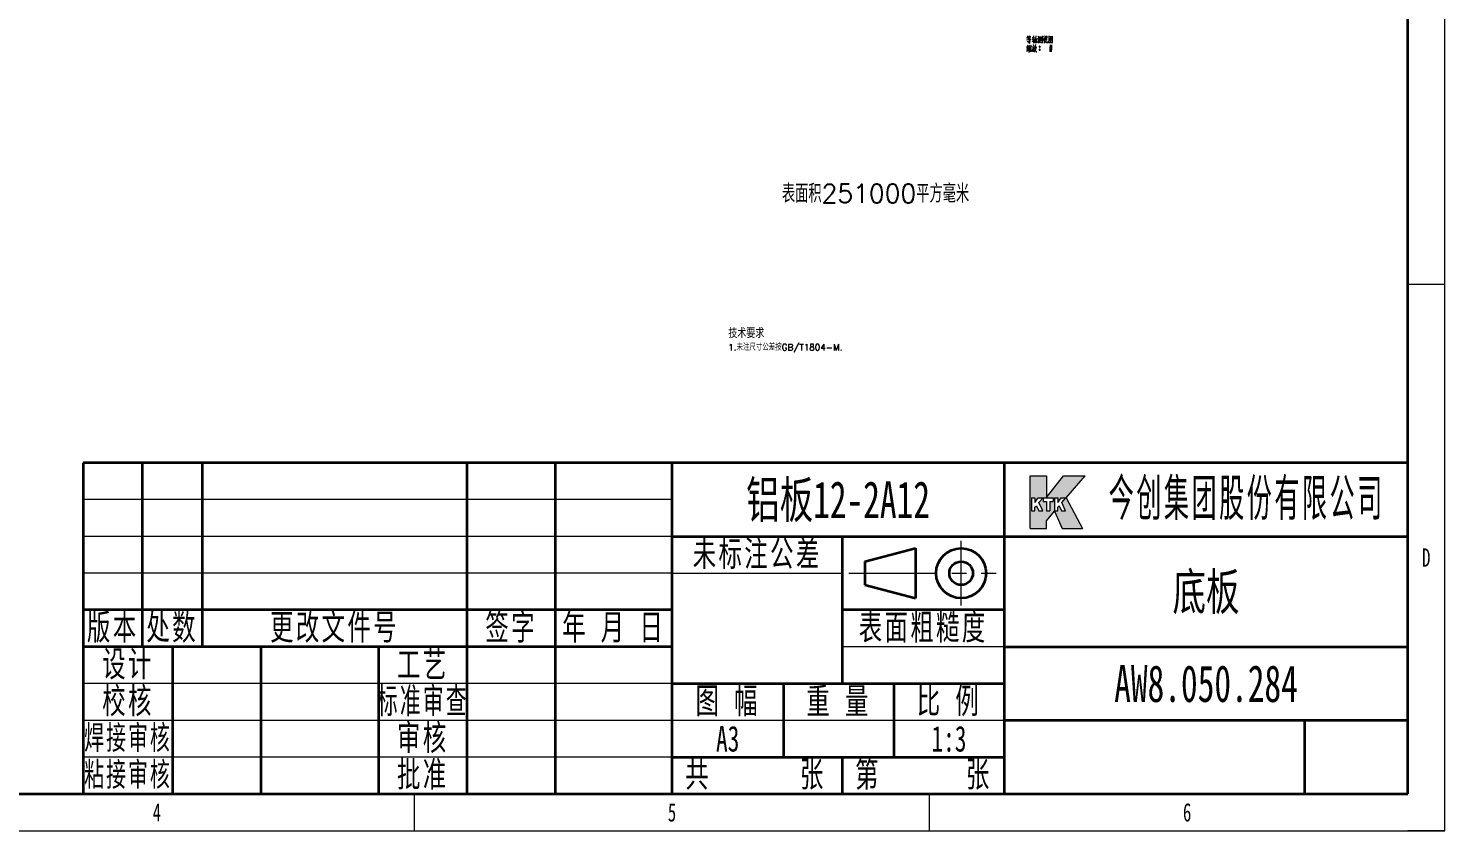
# Model space of a CAD drawing. Header units: millimetres. Extents: x -631 to 3210, y -446 to 2288.
# Drawn here: x 1343 to 1920, y 1396 to 1724 of the extents above; entities that cross this region are included whole.
import ezdxf
from ezdxf.enums import TextEntityAlignment as Align

# ---------------------------------------------------------------- set-up
doc = ezdxf.new("R2010")
doc.units = ezdxf.units.MM
doc.linetypes.add('点画线', pattern=[18, 12, -2, 2, -2])
doc.layers.get('0').update_dxf_attribs({"lineweight": 18})
for name, color, linetype, lineweight in [('中心线层', 1, '点画线', 18), ('尺寸线层', 3, 'Continuous', 18), ('文本层', 3, 'Continuous', 18), ('粗实线层', 7, 'Continuous', 35), ('细实线层', 7, 'Continuous', 18), ('细线0层', 255, 'Continuous', 18)]:
    doc.layers.add(name, color=color, linetype=linetype, lineweight=lineweight)
doc.styles.add('_CAXA_TXTSTYLE_OVERRID_1', font='', dxfattribs={"width": 0.667, "height": 3.5})
doc.styles.get("Standard").update_dxf_attribs({"font": 'txt.shx', "bigfont": 'gbcbig.shx'})
doc.styles.add('标准', font='', dxfattribs={"width": 0.667})
doc.styles.get('_CAXA_TXTSTYLE_OVERRID_1').set_extended_font_data('仿宋')
doc.styles.get('标准').set_extended_font_data('宋体')

# ---------------------------------------------------------------- blocks, each defined once
blk = doc.blocks.new('*X2')
at = {"layer": '粗实线层'}
for p, q in [((205, -143.5), (205, 143.5)), ((-185, -143.5), (205, -143.5))]:
    blk.add_line(p, q, dxfattribs=at)
at = {"layer": '细实线层'}
for p, q in [((210, -148.5), (210, 148.5)), ((210, -74.25), (205, -74.25)), ((70, -148.5), (70, -143.5)), ((140, -148.5), (140, -143.5)), ((210, -148.5), (210, -143.5)), ((-210, -148.5), (210, -148.5)), ((210, -148.5), (205, -148.5))]:
    blk.add_line(p, q, dxfattribs=at)
at = {"layer": '尺寸线层', "style": '标准'}
for tag, height, width, p in [('T1', 2.5, 0.667, (-175, 146)), ('T2', 2.5, 0.667, (-105, 146)), ('T3', 2.5, 0.667, (-35, 146)), ('T4', 2.5, 0.667, (35, 146)), ('T5', 2.5, 0.667, (105, 146)), ('T6', 2.5, 0.667, (175, 146)), ('R1', 2.5, 0.667, (207.5, 111.38)), ('SQE', 3.5, 0.667, (-188.18, 80.99)), ('试制车间', 3.5, 0.28375, (-188.18, 73.99)), ('涂装车间（装配）', 3.5, 0.147264, (-188.18, 66.99)), ('涂装车间（涂装）', 3.5, 0.147264, (-188.18, 59.99)), ('国际内装车间', 3.5, 0.189302, (-188.18, 52.99)), ('地铁复合车间', 3.5, 0.186278, (-188.18, 46.02)), ('屏蔽门车间', 3.5, 0.225254, (-188.18, 39.14)), ('R2', 2.5, 0.667, (207.5, 37.12)), ('电器车间', 3.5, 0.292284, (-188.18, 32.21)), ('玻璃钢车间', 3.5, 0.225603, (-188.18, 25.29)), ('城轨内装车间', 3.5, 0.186278, (-188.18, 18.29)), ('不锈钢箱体车间', 3.5, 0.15932, (-188.18, 11.29)), ('门系统总装车间', 3.5, 0.161527, (-188.18, 4.29)), ('座椅厨房车间', 3.5, 0.186516, (-188.18, -2.71)), ('碳钢车间', 3.5, 0.28375, (-188.18, -9.71)), ('铝不锈钢车间', 3.5, 0.186397, (-188.18, -16.71)), ('风挡车间', 3.5, 0.284026, (-188.18, -23.71)), ('风道车间', 3.5, 0.284026, (-188.18, -30.71)), ('动车内装车间', 3.5, 0.186397, (-188.18, -37.71)), ('R3', 2.5, 0.667, (207.5, -37.12)), ('采购部', 3.5, 0.378308, (-188.18, -44.71)), ('检修服务部', 3.5, 0.223014, (-188.18, -51.71)), ('品管部', 3.5, 0.389426, (-188.18, -58.71)), ('生产保障部', 3.5, 0.223356, (-188.18, -65.71)), ('工业化部', 3.5, 0.281557, (-188.18, -72.71)), ('研发部', 3.5, 0.3788, (-188.18, -79.71)), ('旧底图总号', 3, 0.667, (-197.5, -100.5)), ('底图总号', 3, 0.667, (-197.5, -113.5)), ('R4', 2.5, 0.667, (207.5, -111.38)), ('签字', 3, 0.667, (-197.5, -126.5)), ('日期', 3, 0.667, (-197.5, -139.5)), ('B1', 2.5, 0.667, (-175, -146)), ('B2', 2.5, 0.667, (-105, -146)), ('B3', 2.5, 0.667, (-35, -146)), ('B4', 2.5, 0.667, (35, -146)), ('B5', 2.5, 0.667, (105, -146)), ('B6', 2.5, 0.667, (175, -146))]:
    blk.add_attdef(tag, text='', height=height, dxfattribs=dict(at, width=width)).set_placement(p, align=Align.MIDDLE_CENTER)
at = {"layer": '尺寸线层', "style": '标准', "width": 0.667}
blk.add_attdef('图号', text='', height=5.33, rotation=180, dxfattribs=at).set_placement((-160, 138.5), align=Align.MIDDLE_CENTER)
blk = doc.blocks.new('*X3')
at = {"layer": '粗实线层'}
h = blk.add_hatch(color=150, dxfattribs=at)
h.paths.add_polyline_path([(-51.35, 36.06), (-51.35, 40.67), (-51.35, 43.23), (-49.09, 43.23), (-49.09, 40.29), (-46.81, 43.23), (-43.85, 43.23), (-46.43, 40.25), (-44.22, 36.08), (-46.97, 36.08), (-48.02, 38.42), (-49.13, 37.14), (-49.13, 36.06)], flags=0)
h.paths.add_polyline_path([(-50.68, 39.59), (-50.67, 39.61), (-50.23, 40.23), (-49.58, 40.23), (-50.13, 39.6), (-49.61, 38.49), (-50.17, 38.49), (-50.49, 39.18), (-50.68, 38.97), (-50.68, 38.49), (-51.13, 38.49), (-51.13, 39.61), (-51.13, 40.23), (-50.68, 40.23), (-50.68, 39.61)], flags=0)
h.paths.add_polyline_path([(-49.12, 38.49), (-49.12, 39.61), (-49.12, 39.76), (-49.55, 39.76), (-49.55, 40.23), (-48.19, 40.23), (-48.19, 39.76), (-48.65, 39.76), (-48.65, 38.49)], flags=0)
h.paths.add_polyline_path([(-48.03, 38.49), (-48.03, 39.53), (-48.03, 40.23), (-47.58, 40.23), (-47.58, 39.59), (-47.13, 40.23), (-46.48, 40.23), (-47.03, 39.6), (-46.51, 38.49), (-47.07, 38.49), (-47.39, 39.18), (-47.58, 38.97), (-47.58, 38.49)], flags=0)
at = {"layer": '中心线层'}
for p, q in [((-60.71, 25.6), (-60.71, 34.4)), ((-75.97, 30), (-55.97, 30))]:
    blk.add_line(p, q, dxfattribs=at)
at = {"layer": '尺寸线层'}
for p, q in [((-100, 40), (-180, 40)), ((-100, 35), (-180, 35)), ((-100, 30), (-180, 30)), ((-100, 15), (-180, 15)), ((-54.87, 10), (-180, 10)), ((-100, 5), (-180, 5))]:
    blk.add_line(p, q, dxfattribs=at)
at = {"layer": '文本层', "color": 150}
for p, q in [((-51.35, 36.06), (-51.35, 43.23)), ((-51.35, 43.23), (-49.09, 43.23)), ((-49.09, 43.23), (-49.09, 40.29)), ((-49.09, 40.29), (-46.81, 43.23)), ((-46.81, 43.23), (-43.85, 43.23)), ((-46.43, 40.25), (-43.85, 43.23)), ((-51.13, 40.23), (-51.13, 38.49)), ((-51.13, 40.23), (-50.68, 40.23)), ((-50.68, 40.23), (-50.68, 39.59)), ((-50.68, 39.59), (-50.23, 40.23)), ((-50.68, 38.97), (-50.49, 39.18)), ((-50.68, 38.49), (-50.68, 38.97)), ((-50.49, 39.18), (-50.17, 38.49)), ((-50.23, 40.23), (-49.58, 40.23)), ((-50.13, 39.6), (-49.58, 40.23)), ((-49.61, 38.49), (-50.13, 39.6)), ((-49.55, 40.23), (-48.19, 40.23)), ((-49.55, 40.23), (-49.55, 39.76)), ((-49.55, 39.76), (-49.12, 39.76)), ((-49.12, 39.76), (-49.12, 38.49)), ((-48.65, 39.76), (-48.19, 39.76)), ((-48.65, 39.76), (-48.65, 38.49)), ((-48.19, 40.23), (-48.19, 39.76)), ((-48.03, 40.23), (-48.03, 38.49)), ((-48.03, 40.23), (-47.58, 40.23)), ((-47.58, 40.23), (-47.58, 39.59)), ((-47.58, 39.59), (-47.13, 40.23)), ((-47.58, 38.97), (-47.39, 39.18)), ((-47.58, 38.49), (-47.58, 38.97)), ((-47.39, 39.18), (-47.07, 38.49)), ((-47.13, 40.23), (-46.48, 40.23)), ((-47.03, 39.6), (-46.48, 40.23)), ((-46.51, 38.49), (-47.03, 39.6)), ((-46.43, 40.25), (-44.22, 36.08)), ((-51.13, 38.49), (-50.68, 38.49)), ((-50.17, 38.49), (-49.61, 38.49)), ((-49.13, 37.14), (-48.02, 38.42)), ((-49.13, 36.06), (-49.13, 37.14)), ((-49.12, 38.49), (-48.65, 38.49)), ((-48.03, 38.49), (-47.58, 38.49)), ((-48.02, 38.42), (-46.97, 36.08)), ((-47.07, 38.49), (-46.51, 38.49)), ((-51.35, 36.06), (-49.13, 36.06)), ((-46.97, 36.08), (-44.22, 36.08))]:
    blk.add_line(p, q, dxfattribs=at)
at = {"layer": '文本层'}
blk.add_line((-49.13, 36.06), (-49.13, 36.06), dxfattribs=at)
at = {"layer": '粗实线层'}
for p, q in [((-180, 45), (-180, 0)), ((0, 45), (-180, 45)), ((-172, 45), (-172, 20)), ((-163.87, 45), (-163.87, 20)), ((-127.87, 45), (-127.87, 0)), ((-115.87, 45), (-115.87, 0)), ((-100, 0), (-100, 45)), ((-54.87, 45), (-54.87, 0)), ((0, 0), (0, 45)), ((-100, 35), (0, 35)), ((-76.87, 35), (-76.87, 15)), ((-73.79, 31.6), (-66.89, 33.4)), ((-66.89, 33.4), (-66.89, 26.6)), ((-73.79, 31.6), (-73.79, 28.4)), ((-73.79, 28.4), (-66.89, 26.6)), ((-100, 25), (-180, 25)), ((-54.87, 25), (-76.87, 25)), ((-100, 20), (-180, 20)), ((-167.87, 20), (-167.87, 0)), ((-155.87, 20), (-155.87, 0)), ((-139.87, 20), (-139.87, 0)), ((-54.87, 20), (0, 20)), ((-100, 15), (-54.87, 15)), ((-84.87, 15), (-84.87, 5)), ((-69.87, 15), (-69.87, 5)), ((0, 10), (-54.87, 10)), ((-14.04, 10), (-14.04, 0)), ((-100, 5), (-54.87, 5)), ((-76.87, 5), (-76.87, 0)), ((-180, 0), (0, 0))]:
    blk.add_line(p, q, dxfattribs=at)
for radius in [3.4, 1.6]:
    blk.add_circle((-60.71, 30), radius, dxfattribs=at)
at = {"layer": '细线0层'}
for p, q in [((-100, 30), (-76.87, 30)), ((-54.87, 20), (-76.87, 20))]:
    blk.add_line(p, q, dxfattribs=at)
at = {"layer": '尺寸线层', "attachment_point": 5}
for s, insert, char_height, width, style in [('\\T1.1;{\\W0.5;\\C150;今创集团股份有限公司}', (-21.9, 40), 5, 42.792, '_CAXA_TXTSTYLE_OVERRID_1'), ('\\T1.1;\\H0.929172x;\\W0.610078;焊接审核', (-173.93, 7.5), 3.5, 18.4107, '标准')]:
    blk.add_mtext(s, dxfattribs=dict(at, insert=insert, char_height=char_height, width=width, style=style))
at = {"layer": '尺寸线层', "char_height": 3.5, "attachment_point": 5, "style": '标准'}
for s, insert, width, line_spacing_factor in [('\\T1.1;\\W0.667;未标注公差', (-88.43, 32.5), 38.5655, 0.921667), ('\\T1.1;\\W0.667;版本', (-176, 22.5), 13.336, 0.921667), ('\\T1.1;\\W0.667;更改文件号', (-145.87, 22.5), 60.012, 0.917778), ('\\T1.1;\\W0.667;签字', (-121.87, 22.5), 20.004, 0.921667), ('\\T1.1;\\W0.667;年 月 日', (-107.93, 22.5), 26.4475, 0.921667), ('\\T1.1;\\W0.667;表面粗糙度', (-65.87, 22.5), 36.674, 0.921667), ('\\T1.1;\\W0.667;设计', (-173.93, 17.5), 20.2285, 0.886667), ('\\T1.1;\\W0.667;工艺', (-133.87, 17.5), 20.004, 0.847778), ('\\T1.1;\\W0.667;图 幅', (-92.43, 12.5), 25.2295, 0.917778), ('\\T1.1;\\W0.667;重 量', (-77.37, 12.5), 25.005, 0.875), ('\\T1.1;\\W0.667;比 例', (-62.37, 12.5), 25.005, 0.902222), ('\\T1.1;\\W0.667;审核', (-133.87, 7.5), 20.004, 0.925556), ('\\T1.1;\\W0.667;共', (-96.46, 2.5), 11.8108, 0.902222), ('\\T1.1;\\W0.667;张', (-80.87, 2.5), 13.336, 0.894444), ('\\T1.1;\\W0.667;第', (-73.37, 2.5), 11.669, 0.913889), ('\\T1.1;\\W0.667;张', (-58.31, 2.5), 11.4846, 0.894444)]:
    blk.add_mtext(s, dxfattribs=dict(at, insert=insert, width=width, line_spacing_factor=line_spacing_factor))
at = {"layer": '尺寸线层', "linetype": 'Continuous', "char_height": 3.5, "attachment_point": 5, "style": '标准'}
for s, insert, width, line_spacing_factor in [('\\T1.1;\\W0.667;处数', (-167.93, 22.5), 13.5605, 0.917778), ('\\T1.1;\\W0.667;校核', (-173.93, 12.5), 20.2285, 0.925556), ('\\T1.1;\\W0.594321;标准审查', (-133.87, 12.5), 19.1319, 0.917778), ('\\T1.1;\\W0.667;批准', (-133.87, 2.5), 20.004, 0.91)]:
    blk.add_mtext(s, dxfattribs=dict(at, insert=insert, width=width, line_spacing_factor=line_spacing_factor))
at = {"layer": '尺寸线层', "linetype": 'Continuous', "insert": (-173.93, 2.5), "char_height": 3.5, "width": 18.4107, "attachment_point": 5, "style": '标准'}
blk.add_mtext('\\T1.1;\\H0.929172x;\\W0.610078;粘接审核', dxfattribs=at)
at = {"layer": '尺寸线层', "style": '标准'}
for tag, height, width, p in [('KTK版本4', 3.34, 0.37182, (-176, 42.5)), ('处数4', 3.36, 0.62988, (-167.93, 42.5)), ('更改文件号4', 3.36, 0.667, (-145.87, 42.5)), ('签字4', 3.34, 0.667, (-121.87, 42.5)), ('年月日4', 3.34, 0.667, (-107.93, 42.5)), ('材料', 5, 0.667, (-77.43, 40)), ('KTK版本3', 3.34, 0.374264, (-176, 37.5)), ('处数3', 3.36, 0.636828, (-167.93, 37.5)), ('更改文件号3', 3.36, 0.667, (-145.87, 37.5)), ('签字3', 3.34, 0.667, (-121.87, 37.5)), ('年月日3', 3.34, 0.667, (-107.93, 37.5)), ('KTK版本2', 3.34, 0.374264, (-176, 32.5)), ('处数2', 3.36, 0.636828, (-167.93, 32.5)), ('更改文件号2', 3.36, 0.667, (-145.87, 32.5)), ('签字2', 3.34, 0.667, (-121.87, 32.5)), ('年月日2', 3.34, 0.667, (-107.93, 32.5)), ('KTK版本', 3.34, 0.429424, (-176, 27.5)), ('处数1', 3.36, 0.647024, (-167.93, 27.5)), ('更改文件号1', 3.36, 0.667, (-145.87, 27.5)), ('签字1', 3.34, 0.667, (-121.87, 27.5)), ('年月日1', 3.34, 0.667, (-107.93, 27.5)), ('名称', 5, 0.667, (-27.43, 27.5)), ('设计', 3.47, 0.667, (-161.87, 17.5)), ('设计日期', 3.5, 0.667, (-147.87, 17.5)), ('工艺', 3.5, 0.667, (-121.87, 17.5)), ('工艺日期', 3.41, 0.667, (-107.93, 17.5)), ('图号', 5, 0.667, (-27.43, 15)), ('校核', 3.5, 0.667, (-161.87, 12.5)), ('校核日期', 3.33, 0.667, (-147.87, 12.5)), ('标准审核', 3.33, 0.594979, (-121.87, 12.5)), ('标准审核日期', 3.33, 0.525265, (-107.93, 12.5)), ('焊接审核', 3.25, 0.602894, (-161.87, 7.5)), ('焊接审核日期', 3.25, 0.538358, (-147.87, 7.5)), ('审核', 3.33, 0.667, (-121.87, 7.5)), ('审核日期', 3.33, 0.667, (-107.93, 7.5)), ('图幅', 3.36, 0.667, (-92.43, 7.5)), ('重量', 3.5, 0.667, (-77.37, 7.5)), ('比例', 3.41, 0.667, (-62.37, 7.5)), ('原图号', 5, 0.667, (-34.45, 5.12)), ('客户版本', 5, 0.462605, (-7.02, 5)), ('粘接审核', 3.25, 0.602894, (-161.87, 2.5)), ('粘接审核日期', 3.25, 0.538358, (-147.87, 2.5)), ('批准', 3.38, 0.667, (-121.87, 2.5)), ('批准日期', 3.37, 0.667, (-107.93, 2.5)), ('共几张', 3.38, 0.512128, (-88.89, 2.5)), ('第几张', 3.36, 0.521411, (-65.81, 2.5))]:
    blk.add_attdef(tag, text='', height=height, dxfattribs=dict(at, width=width)).set_placement(p, align=Align.MIDDLE_CENTER)

msp = doc.modelspace()

# ---------------------------------------------------------------- linework, layer by layer
at = {"color": 7, "lineweight": 13}
for points in [[(1749.97, 1715.842), (1749.55, 1715.702)], [(1750.11, 1720.672), (1749.585, 1719.587)], [(1751.37, 1719.132), (1749.585, 1718.887)], [(1750.04, 1716.857), (1749.585, 1715.772)], [(1749.62, 1715.072), (1750.145, 1715.247)], [(1750.11, 1716.087), (1749.655, 1715.072)], [(1749.76, 1718.397), (1751.125, 1718.572)], [(1749.9, 1720.217), (1750.495, 1720.322)], [(1750.005, 1719.377), (1751.02, 1719.517)], [(1750.25, 1719.727), (1750.04, 1720.217)], [(1750.425, 1715.562), (1750.11, 1715.072)], [(1750.145, 1718.397), (1750.285, 1717.907)], [(1750.355, 1716.542), (1750.25, 1715.982)], [(1750.355, 1716.402), (1751.405, 1716.542)], [(1750.775, 1720.672), (1750.425, 1719.692)], [(1750.6, 1716.122), (1750.425, 1715.562)], [(1750.775, 1717.592), (1750.775, 1717.557), (1750.46, 1717.837)], [(1750.46, 1715.632), (1750.46, 1713.917)], [(1750.495, 1719.027), (1750.495, 1719.727)], [(1750.635, 1720.217), (1751.3, 1720.322)], [(1750.67, 1715.842), (1751.37, 1715.947)], [(1750.74, 1717.032), (1750.915, 1716.647)], [(1750.74, 1715.422), (1750.775, 1714.022)], [(1750.74, 1715.317), (1751.265, 1715.387)], [(1750.775, 1720.217), (1750.985, 1719.762)], [(1750.775, 1718.957), (1750.775, 1717.557)], [(1750.985, 1715.877), (1750.915, 1715.317)], [(1751.3, 1715.492), (1751.23, 1714.092)], [(1751.44, 1716.647), (1751.3, 1716.192)], [(1752.21, 1716.262), (1752.105, 1715.352), (1752, 1714.932), (1751.685, 1714.057)], [(1752.665, 1718.537), (1751.72, 1718.222)], [(1751.72, 1716.192), (1752.77, 1716.332)], [(1751.79, 1719.937), (1752.735, 1720.042)], [(1751.93, 1718.922), (1752.63, 1719.027)], [(1752.42, 1720.672), (1752, 1718.957)], [(1752.525, 1715.772), (1752.42, 1714.932), (1752.28, 1714.092), (1752.07, 1714.372)], [(1752.14, 1715.597), (1752.525, 1715.667)], [(1752.21, 1717.102), (1752.315, 1716.542)], [(1752.35, 1719.587), (1752.35, 1717.592)], [(1752.91, 1715.772), (1752.735, 1715.212)], [(1752.805, 1717.767), (1752.805, 1719.552)], [(1752.805, 1719.342), (1753.61, 1719.447)], [(1752.805, 1717.907), (1753.575, 1717.977)], [(1752.84, 1715.527), (1753.4, 1714.092)], [(1753.05, 1716.402), (1752.91, 1715.772)], [(1753.19, 1715.142), (1752.91, 1714.512)], [(1752.945, 1718.677), (1753.47, 1718.747)], [(1752.98, 1716.017), (1753.68, 1716.157)], [(1753.12, 1717.137), (1753.05, 1716.402)], [(1753.26, 1720.602), (1753.225, 1719.272), (1753.19, 1717.942)], [(1753.4, 1716.087), (1753.19, 1715.142)], [(1753.645, 1719.517), (1753.575, 1717.767)], [(1754.03, 1719.727), (1754.31, 1719.342)], [(1754.24, 1717.907), (1754.03, 1718.327)], [(1754.205, 1720.567), (1754.45, 1720.077)], [(1754.52, 1719.482), (1754.24, 1717.907)], [(1754.345, 1717.592), (1754.765, 1718.082)], [(1754.73, 1718.467), (1754.73, 1720.427)], [(1754.73, 1720.182), (1755.29, 1720.252)], [(1754.73, 1716.227), (1755.115, 1716.227)], [(1754.73, 1714.967), (1755.115, 1714.967)], [(1754.765, 1718.082), (1754.94, 1718.712)], [(1754.765, 1716.332), (1755.08, 1716.332)], [(1754.765, 1716.087), (1755.08, 1716.087)], [(1754.765, 1715.072), (1755.08, 1715.072)], [(1755.01, 1719.832), (1754.94, 1718.712)], [(1755.36, 1717.837), (1755.01, 1718.362)], [(1755.29, 1720.392), (1755.29, 1718.502)], [(1755.85, 1717.592), (1755.535, 1718.047)], [(1755.57, 1718.572), (1755.57, 1720.077)], [(1755.85, 1720.672), (1755.85, 1719.132), (1755.85, 1717.592)], [(1756.83, 1719.937), (1756.655, 1719.447), (1756.165, 1718.712)], [(1756.2, 1719.727), (1756.76, 1719.797)], [(1756.48, 1720.602), (1756.76, 1720.182)], [(1756.655, 1719.447), (1756.655, 1717.662)], [(1756.655, 1719.272), (1756.97, 1718.957)], [(1756.76, 1717.662), (1757.04, 1717.942)], [(1757.04, 1717.942), (1757.285, 1718.292)], [(1757.25, 1720.567), (1757.25, 1718.887)], [(1757.915, 1720.392), (1757.25, 1720.322)], [(1757.46, 1718.922), (1757.285, 1718.292)], [(1757.565, 1719.972), (1757.46, 1718.922)], [(1757.6, 1717.942), (1757.6, 1719.027)], [(1757.74, 1717.837), (1757.6, 1717.942)], [(1758.16, 1717.837), (1757.74, 1717.837)], [(1757.845, 1718.817), (1757.915, 1720.497)], [(1758.16, 1718.467), (1758.16, 1717.837)], [(1758.685, 1720.602), (1758.685, 1719.132), (1758.685, 1717.627)], [(1758.685, 1720.567), (1758.685, 1719.167), (1758.685, 1717.767)], [(1760.155, 1720.427), (1758.685, 1720.287)], [(1758.685, 1717.872), (1760.05, 1717.977)], [(1758.755, 1718.677), (1759.245, 1719.097)], [(1759.455, 1720.147), (1758.895, 1719.342)], [(1759.175, 1716.962), (1759.07, 1715.562), (1758.965, 1714.162)], [(1759.175, 1716.227), (1759.56, 1716.227)], [(1759.175, 1714.967), (1759.56, 1714.967)], [(1759.21, 1719.587), (1759.91, 1718.852)], [(1759.21, 1718.502), (1759.56, 1718.117)], [(1759.21, 1716.332), (1759.525, 1716.332)], [(1759.21, 1716.087), (1759.525, 1716.087)], [(1759.21, 1715.072), (1759.525, 1715.072)], [(1759.245, 1719.797), (1759.7, 1719.867)], [(1759.245, 1719.097), (1759.455, 1719.377)], [(1759.315, 1718.887), (1759.56, 1718.607)], [(1759.455, 1719.377), (1759.805, 1720.007)], [(1759.77, 1716.962), (1759.665, 1715.562), (1759.56, 1714.162)], [(1759.91, 1718.852), (1760.085, 1718.887)], [(1760.12, 1717.697), (1760.12, 1717.802), (1760.05, 1717.977)], [(1760.12, 1717.802), (1760.12, 1719.167), (1760.155, 1720.567)], [(1749.515, 1714.407), (1750.215, 1714.792)], [(1750.775, 1714.757), (1751.16, 1714.827)], [(1751.23, 1714.267), (1750.81, 1714.197)], [(1752.91, 1714.512), (1752.525, 1713.987)], [(1753.4, 1714.092), (1753.715, 1714.092)], [(1754.765, 1714.827), (1755.08, 1714.827)], [(1759.21, 1714.827), (1759.525, 1714.827)]]:
    msp.add_lwpolyline(points, dxfattribs=at)
for points in [[(1754.835, 1716.017), (1755.01, 1716.017), (1755.115, 1716.122), (1755.115, 1716.297), (1755.01, 1716.402), (1754.835, 1716.402), (1754.73, 1716.297), (1754.73, 1716.122)], [(1754.835, 1714.757), (1755.01, 1714.757), (1755.115, 1714.862), (1755.115, 1715.037), (1755.01, 1715.142), (1754.835, 1715.142), (1754.73, 1715.037), (1754.73, 1714.862)], [(1759.28, 1716.017), (1759.455, 1716.017), (1759.56, 1716.122), (1759.56, 1716.297), (1759.455, 1716.402), (1759.28, 1716.402), (1759.175, 1716.297), (1759.175, 1716.122)], [(1759.28, 1714.757), (1759.455, 1714.757), (1759.56, 1714.862), (1759.56, 1715.037), (1759.455, 1715.142), (1759.28, 1715.142), (1759.175, 1715.037), (1759.175, 1714.862)]]:
    msp.add_lwpolyline(points, close=True, dxfattribs=at)

# ---------------------------------------------------------------- block references
ref = msp.add_blockref('*X2', (1290, 1842), dxfattribs=dict(xscale=3, yscale=3, zscale=3))
ref.add_attrib('B4', '4', dxfattribs={"layer": '尺寸线层', "height": 7.5, "style": '标准', "width": 0.667}).set_placement((1395, 1404), align=Align.MIDDLE_CENTER)
ref.add_attrib('B5', '5', dxfattribs={"layer": '尺寸线层', "height": 7.5, "style": '标准', "width": 0.667}).set_placement((1605, 1404), align=Align.MIDDLE_CENTER)
ref.add_attrib('B6', '6', dxfattribs={"layer": '尺寸线层', "height": 7.5, "style": '标准', "width": 0.667}).set_placement((1815, 1404), align=Align.MIDDLE_CENTER)
ref.add_attrib('R4', 'D', dxfattribs={"layer": '尺寸线层', "height": 7.5, "style": '标准', "width": 0.667}).set_placement((1912.5, 1507.875), align=Align.MIDDLE_CENTER)
at = {"layer": '粗实线层'}
ref = msp.add_blockref('*X3', (1905, 1411.5), dxfattribs=dict(at, xscale=3, yscale=3, zscale=3))
ref.add_attrib('名称', '底板', dxfattribs={"layer": '尺寸线层', "height": 15, "style": '标准', "width": 0.667}).set_placement((1822.702, 1494), align=Align.MIDDLE_CENTER)
ref.add_attrib('图号', 'AW8.050.284', dxfattribs={"layer": '尺寸线层', "height": 15, "style": '标准', "width": 0.667}).set_placement((1822.702, 1456.5), align=Align.MIDDLE_CENTER)
ref.add_attrib('材料', '铝板12-2A12', dxfattribs={"layer": '尺寸线层', "height": 15, "style": '标准', "width": 0.667}).set_placement((1672.702, 1531.5), align=Align.MIDDLE_CENTER)
ref.add_attrib('比例', '1:3', dxfattribs={"layer": '尺寸线层', "height": 10.5, "style": '标准', "width": 0.667}).set_placement((1717.904, 1434), align=Align.MIDDLE_CENTER)
ref.add_attrib('图幅', 'A3', dxfattribs={"layer": '尺寸线层', "height": 10.5, "style": '标准', "width": 0.667}).set_placement((1627.702, 1434), align=Align.MIDDLE_CENTER)

# ---------------------------------------------------------------- texts
at = {"layer": '尺寸线层', "attachment_point": 1}
for s, insert, char_height, width in [('表面积251000平方毫米', (1649.787, 1660.107), 7.5, 173.20604), ('{\\H0.35x;\\C256;技术要求\\P\\H0.714286x;1.未注尺寸公差按GB/T1804-M.}', (1627.944, 1601.1), 10.5, 666.77162)]:
    msp.add_mtext(s, dxfattribs=dict(at, insert=insert, char_height=char_height, width=width))

doc.saveas('drawing.dxf')
